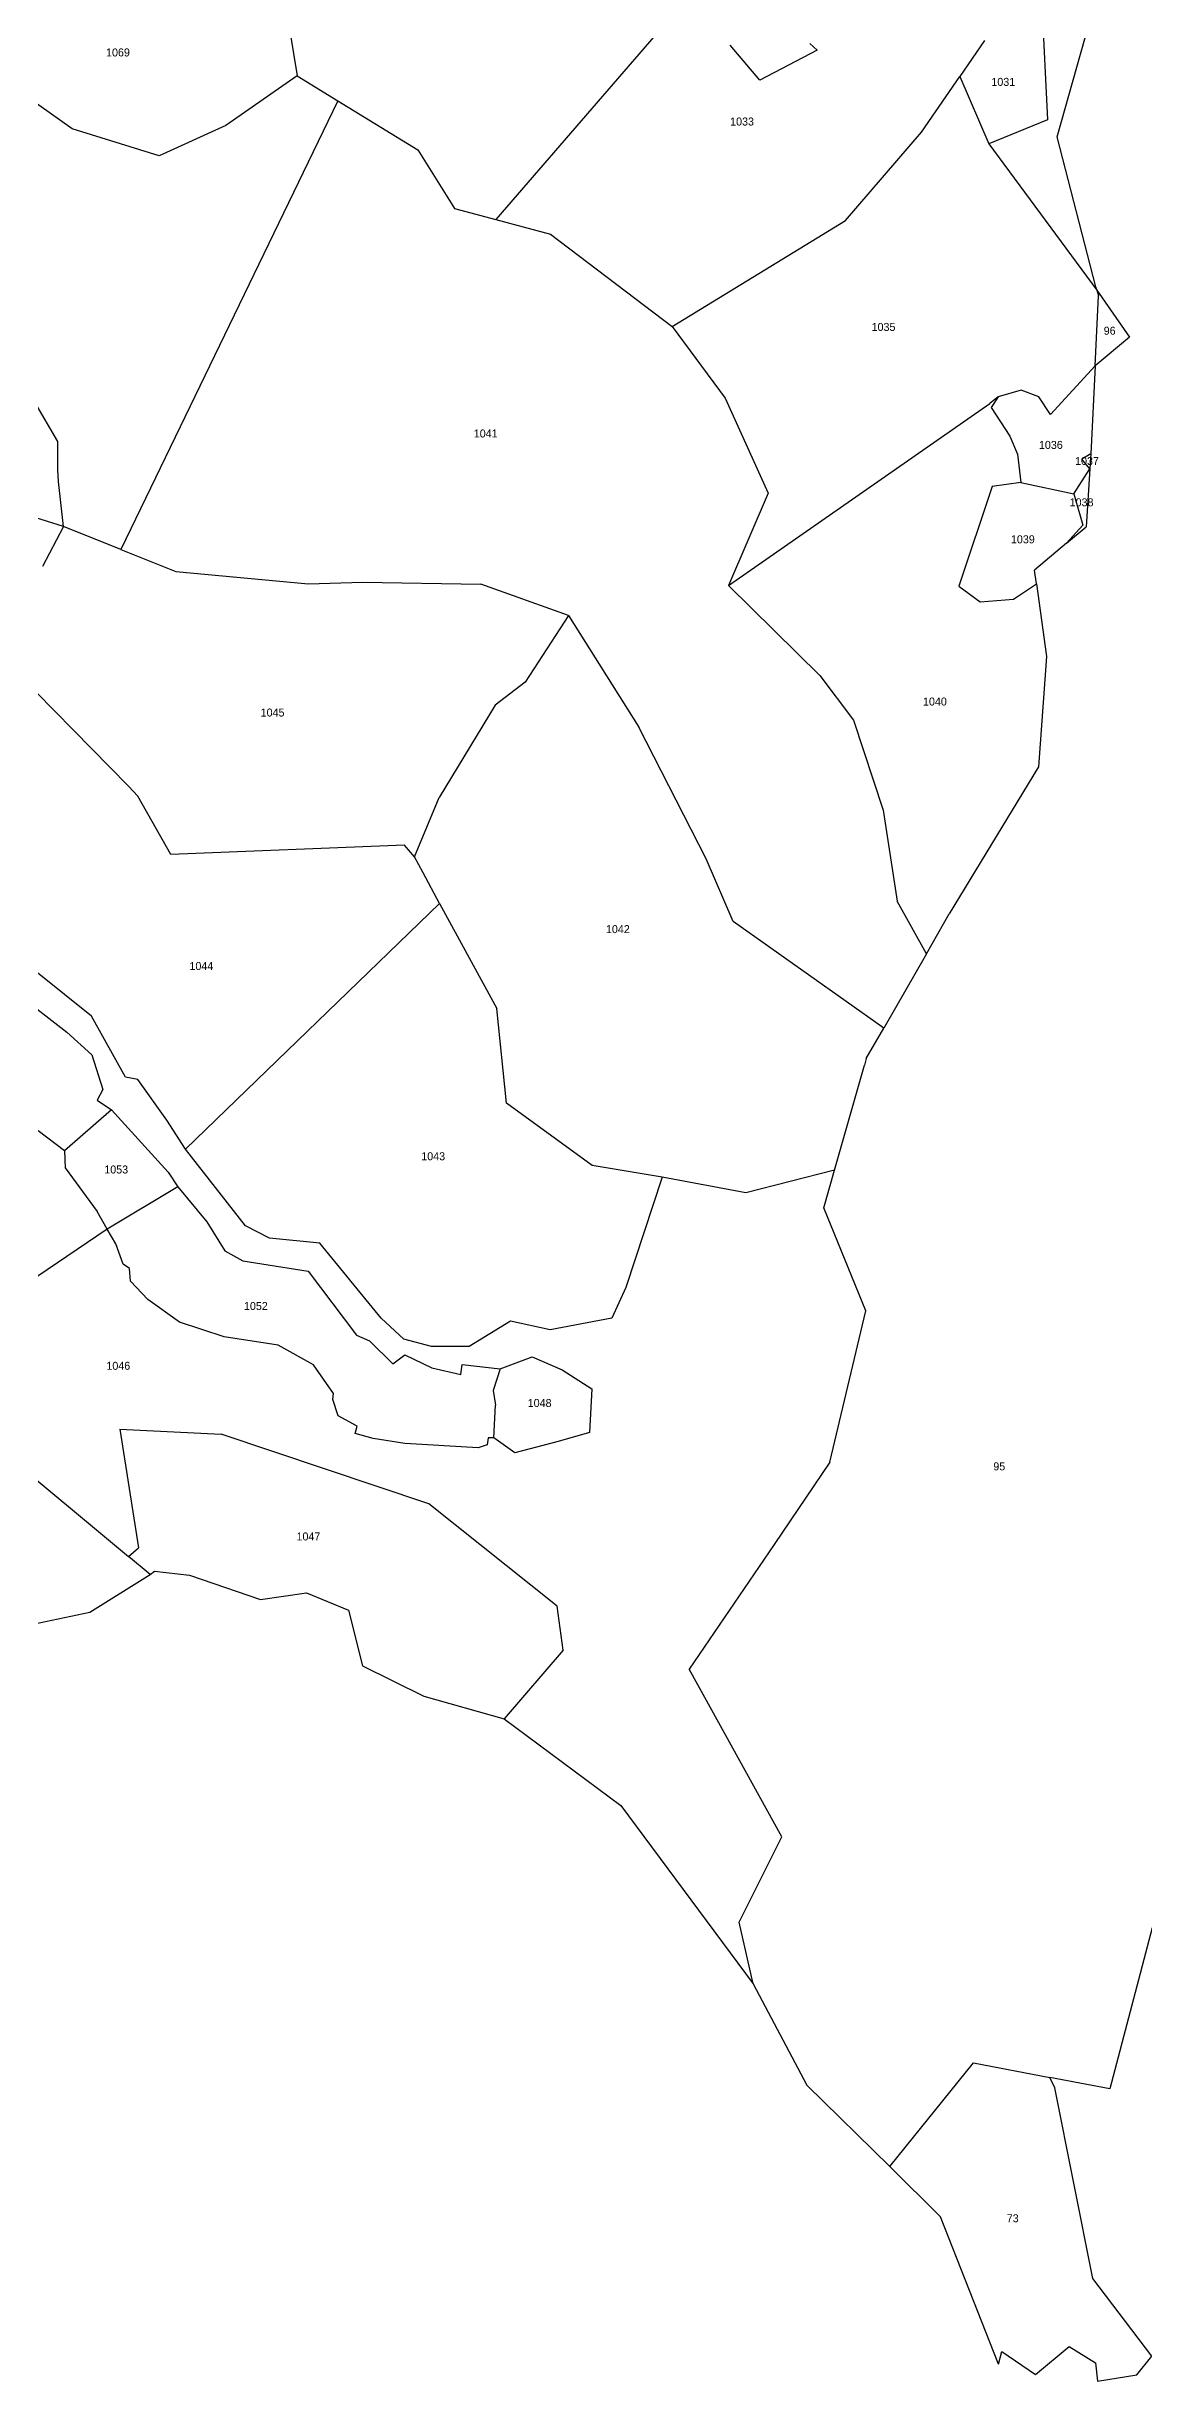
# Model space of a CAD drawing. Header units: metres. Extents: x 215864 to 218449, y 2702083 to 2704249.
# Drawn here: x 217532 to 217875, y 2702172 to 2702901 of the extents above; entities that cross this region are included whole.
import ezdxf
from ezdxf.enums import TextEntityAlignment as Align

# ---------------------------------------------------------------- set-up
doc = ezdxf.new("R2010")
doc.units = ezdxf.units.M

msp = doc.modelspace()

# ---------------------------------------------------------------- linework, layer by layer
at = {"layer": 'LIN'}
for p, q in [((217772.59, 2702963.21), (217672.61, 2702847.49)), ((217847.86, 2702873.29), (217861.74, 2702922.65)), ((217607.27, 2702912.73), (217610.56, 2702892.32)), ((217843.1, 2702914.62), (217844.86, 2702878.58)), ((217755.06, 2702890.98), (217745.81, 2702901.98)), ((217772.92, 2702900.42), (217755.06, 2702890.98)), ((217770.7, 2702902.45), (217772.92, 2702900.42)), ((217825.16, 2702903.37), (217817.47, 2702892.16)), ((217540.27, 2702875.81), (217506.68, 2702899.66)), ((217610.56, 2702892.32), (217588.3, 2702876.85)), ((217610.56, 2702892.32), (217623.21, 2702884.56)), ((217805.51, 2702874.73), (217817.47, 2702892.16)), ((217817.47, 2702892.16), (217826.52, 2702871.13)), ((217623.21, 2702884.56), (217555.49, 2702744.37)), ((217623.21, 2702884.56), (217648.27, 2702869.2)), ((217844.86, 2702878.58), (217826.52, 2702871.13)), ((217567.47, 2702867.4), (217540.27, 2702875.81)), ((217588.3, 2702876.85), (217567.47, 2702867.4)), ((217781.79, 2702847.14), (217805.51, 2702874.73)), ((217826.52, 2702871.13), (217860.3, 2702825.37)), ((217860.01, 2702826.48), (217847.86, 2702873.29)), ((217648.27, 2702869.2), (217659.65, 2702850.95)), ((217659.65, 2702850.95), (217672.61, 2702847.49)), ((217672.61, 2702847.49), (217689.65, 2702842.95)), ((217689.65, 2702842.95), (217727.62, 2702814)), ((217727.62, 2702814), (217781.79, 2702847.14)), ((217859.7, 2702801.77), (217860.74, 2702823.66)), ((217860.3, 2702825.37), (217860.01, 2702826.48)), ((217860.3, 2702825.37), (217870.49, 2702810.75)), ((217860.3, 2702825.37), (217860.74, 2702823.66)), ((217727.62, 2702814), (217744.17, 2702791.65)), ((217870.49, 2702810.75), (217859.7, 2702801.77)), ((217859.7, 2702801.77), (217845.82, 2702786.56)), ((217859.7, 2702801.77), (217858.39, 2702774.22)), ((217744.17, 2702791.65), (217757.61, 2702762.01)), ((217829.46, 2702792.05), (217826.87, 2702790)), ((217829.46, 2702792.05), (217827.29, 2702788.69)), ((217836.62, 2702794.12), (217829.46, 2702792.05)), ((217842.2, 2702792.11), (217836.62, 2702794.12)), ((217845.82, 2702786.56), (217842.2, 2702792.11)), ((217535.8, 2702778.12), (217528.67, 2702790.45)), ((217745.27, 2702733.17), (217826.87, 2702790)), ((217827.29, 2702788.69), (217833.14, 2702779.74)), ((217535.85, 2702769.31), (217535.8, 2702778.12)), ((217833.14, 2702779.74), (217835.46, 2702774.11)), ((217536, 2702765.59), (217535.85, 2702769.31)), ((217835.46, 2702774.11), (217836.54, 2702765.29)), ((217853.1, 2702761.79), (217858.08, 2702769.54)), ((217858.39, 2702774.22), (217855.61, 2702772.64)), ((217858.08, 2702769.54), (217855.61, 2702772.64)), ((217858.08, 2702769.54), (217856.89, 2702751.5)), ((217858.39, 2702774.22), (217858.08, 2702769.54)), ((217537.59, 2702751.51), (217502.82, 2702762.41)), ((217537.59, 2702751.51), (217536, 2702765.59)), ((217757.61, 2702762.01), (217745.27, 2702733.17)), ((217827.58, 2702764.1), (217817.18, 2702732.87)), ((217836.54, 2702765.29), (217827.58, 2702764.1)), ((217836.54, 2702765.29), (217853.1, 2702761.79)), ((217853.1, 2702761.79), (217855.94, 2702751.96)), ((217537.59, 2702751.51), (217531.07, 2702739.07)), ((217555.49, 2702744.37), (217537.59, 2702751.51)), ((217855.94, 2702751.96), (217850.77, 2702746.31)), ((217850.77, 2702746.31), (217856.89, 2702751.5)), ((217555.49, 2702744.37), (217572.7, 2702737.51)), ((217850.77, 2702746.31), (217840.82, 2702737.88)), ((217572.7, 2702737.51), (217614.1, 2702733.6)), ((217614.1, 2702733.6), (217630.99, 2702734.13)), ((217630.99, 2702734.13), (217667.88, 2702733.54)), ((217695.26, 2702723.73), (217667.88, 2702733.54)), ((217745.27, 2702733.17), (217773.82, 2702705.03)), ((217817.18, 2702732.87), (217823.86, 2702728.04)), ((217834.27, 2702728.86), (217841.4, 2702733.64)), ((217841.4, 2702733.64), (217840.82, 2702737.88)), ((217841.4, 2702733.64), (217844.52, 2702710.89)), ((217823.86, 2702728.04), (217834.27, 2702728.86)), ((217695.26, 2702723.73), (217681.72, 2702702.94)), ((217695.26, 2702723.73), (217717.25, 2702688.9)), ((217517.49, 2702711.5), (217557.84, 2702670.45)), ((217844.52, 2702710.89), (217842.02, 2702676.46)), ((217773.82, 2702705.03), (217784.3, 2702691.09)), ((217681.72, 2702702.94), (217672.42, 2702695.71)), ((217672.42, 2702695.71), (217654.88, 2702666.85)), ((217738.24, 2702647.77), (217717.25, 2702688.9)), ((217784.3, 2702691.09), (217793.56, 2702662.91)), ((217842.02, 2702676.46), (217814.19, 2702630.5)), ((217560.84, 2702667.32), (217557.84, 2702670.45)), ((217571.08, 2702649.11), (217560.84, 2702667.32)), ((217647.24, 2702648.35), (217654.88, 2702666.85)), ((217793.56, 2702662.91), (217797.92, 2702634.53)), ((217644.08, 2702652.01), (217571.08, 2702649.11)), ((217647.24, 2702648.35), (217644.08, 2702652.01)), ((217649.92, 2702643.33), (217647.24, 2702648.35)), ((217746.72, 2702628.17), (217738.24, 2702647.77)), ((217655.04, 2702633.75), (217649.92, 2702643.33)), ((217575.73, 2702557.01), (217655.04, 2702633.75)), ((217655.04, 2702633.75), (217672.86, 2702600.96)), ((217807.06, 2702618.08), (217797.92, 2702634.53)), ((217807.06, 2702618.08), (217814.19, 2702630.5)), ((217793.73, 2702594.84), (217746.72, 2702628.17)), ((217807.06, 2702618.08), (217793.73, 2702594.84)), ((217546.35, 2702598.55), (217529.52, 2702612.07)), ((217527.38, 2702602.29), (217538.67, 2702593.52)), ((217556.94, 2702579.53), (217546.35, 2702598.55)), ((217675.92, 2702571.33), (217672.86, 2702600.96)), ((217788.26, 2702585.31), (217793.73, 2702594.84)), ((217538.67, 2702593.52), (217546.43, 2702586.43)), ((217546.43, 2702586.43), (217549.91, 2702575.63)), ((217560.81, 2702578.81), (217556.94, 2702579.53)), ((217778.39, 2702550.43), (217787.68, 2702583.23)), ((217788.26, 2702585.31), (217787.68, 2702583.23)), ((217549.91, 2702575.63), (217548.05, 2702572.28)), ((217548.05, 2702572.28), (217552.53, 2702569.32)), ((217569.89, 2702566.02), (217560.81, 2702578.81)), ((217552.53, 2702569.32), (217537.86, 2702556.45)), ((217552.53, 2702569.32), (217570.3, 2702549.77)), ((217575.73, 2702557.01), (217569.89, 2702566.02)), ((217702.68, 2702551.91), (217675.92, 2702571.33)), ((217537.86, 2702556.45), (217529.7, 2702562.72)), ((217537.86, 2702556.45), (217538.08, 2702551.16)), ((217538.08, 2702551.16), (217548.13, 2702537.48)), ((217594.38, 2702533.07), (217575.73, 2702557.01)), ((217724.5, 2702548.25), (217702.68, 2702551.91)), ((217778.39, 2702550.43), (217750.63, 2702543.37)), ((217775.06, 2702538.67), (217778.39, 2702550.43)), ((217573.32, 2702545.27), (217551.24, 2702532)), ((217570.3, 2702549.77), (217573.32, 2702545.27)), ((217573.32, 2702545.27), (217582.35, 2702534.29)), ((217724.5, 2702548.25), (217713.18, 2702513.8)), ((217750.63, 2702543.37), (217724.5, 2702548.25)), ((217551.24, 2702532), (217548.13, 2702537.48)), ((217788.15, 2702506.54), (217775.06, 2702538.67)), ((217551.24, 2702532), (217506.8, 2702501.88)), ((217553.88, 2702527.43), (217551.24, 2702532)), ((217582.35, 2702534.29), (217587.98, 2702525.2)), ((217601.94, 2702529.22), (217594.38, 2702533.07)), ((217617.62, 2702527.67), (217601.94, 2702529.22)), ((217556.27, 2702521.07), (217553.88, 2702527.43)), ((217558.2, 2702519.68), (217556.27, 2702521.07)), ((217587.98, 2702525.2), (217593.6, 2702522.16)), ((217593.6, 2702522.16), (217613.97, 2702518.9)), ((217636.83, 2702504.21), (217617.62, 2702527.67)), ((217558.46, 2702515.8), (217558.2, 2702519.68)), ((217563.9, 2702510.08), (217558.46, 2702515.8)), ((217613.97, 2702518.9), (217629.11, 2702498.94)), ((217713.18, 2702513.8), (217708.8, 2702504.17)), ((217573.86, 2702502.97), (217563.9, 2702510.08)), ((217776.91, 2702459.24), (217788.15, 2702506.54)), ((217587.71, 2702498.36), (217573.86, 2702502.97)), ((217643.82, 2702497.6), (217636.83, 2702504.21)), ((217677.17, 2702503.25), (217664.23, 2702495.38)), ((217689.6, 2702500.51), (217677.17, 2702503.25)), ((217708.8, 2702504.17), (217689.6, 2702500.51)), ((217604.66, 2702495.73), (217587.71, 2702498.36)), ((217615.7, 2702489.66), (217604.66, 2702495.73)), ((217629.11, 2702498.94), (217633.16, 2702497.13)), ((217633.16, 2702497.13), (217640.43, 2702489.89)), ((217640.43, 2702489.89), (217644.16, 2702492.71)), ((217652.49, 2702495.4), (217643.82, 2702497.6)), ((217644.16, 2702492.71), (217652.58, 2702488.7)), ((217664.23, 2702495.38), (217652.49, 2702495.4)), ((217673.98, 2702488.38), (217683.93, 2702492.07)), ((217683.93, 2702492.07), (217693.33, 2702488.08)), ((217621.94, 2702480.62), (217615.7, 2702489.66)), ((217652.58, 2702488.7), (217661.65, 2702486.65)), ((217661.65, 2702486.65), (217662.06, 2702489.71)), ((217662.06, 2702489.71), (217673.98, 2702488.38)), ((217673.98, 2702488.38), (217671.72, 2702481.63)), ((217693.33, 2702488.08), (217702.53, 2702482.1)), ((217621.74, 2702478.77), (217621.94, 2702480.62)), ((217623.41, 2702473.65), (217621.74, 2702478.77)), ((217671.72, 2702481.63), (217672.52, 2702477.07)), ((217702.53, 2702482.1), (217701.88, 2702468.45)), ((217629.25, 2702470.5), (217623.41, 2702473.65)), ((217628.63, 2702468.12), (217629.25, 2702470.5)), ((217672, 2702466.85), (217672.52, 2702477.07)), ((217518.06, 2702462.93), (217557.89, 2702429.77)), ((217555.21, 2702469.52), (217560.99, 2702432.4)), ((217555.21, 2702469.52), (217586.86, 2702468)), ((217651.64, 2702446.15), (217586.86, 2702468)), ((217634.25, 2702466.58), (217628.63, 2702468.12)), ((217644.23, 2702465), (217634.25, 2702466.58)), ((217667.04, 2702463.69), (217644.23, 2702465)), ((217669.91, 2702464.67), (217667.04, 2702463.69)), ((217670.16, 2702466.76), (217669.91, 2702464.67)), ((217672, 2702466.85), (217670.16, 2702466.76)), ((217678.5, 2702462.16), (217672, 2702466.85)), ((217692.05, 2702465.65), (217678.5, 2702462.16)), ((217701.88, 2702468.45), (217692.05, 2702465.65)), ((217776.91, 2702459.24), (217759.51, 2702433.48)), ((217691.73, 2702414.17), (217651.64, 2702446.15)), ((217759.51, 2702433.48), (217732.99, 2702394.58)), ((217557.89, 2702429.77), (217560.99, 2702432.4)), ((217564.66, 2702424.14), (217557.89, 2702429.77)), ((217545.84, 2702412.3), (217564.66, 2702424.14)), ((217564.66, 2702424.14), (217565.98, 2702425.15)), ((217565.98, 2702425.15), (217576.96, 2702423.86)), ((217576.96, 2702423.86), (217599.1, 2702416.27)), ((217528.04, 2702408.57), (217545.84, 2702412.3)), ((217599.1, 2702416.27), (217613.42, 2702418.34)), ((217613.42, 2702418.34), (217626.63, 2702412.92)), ((217626.63, 2702412.92), (217630.95, 2702395.59)), ((217693.57, 2702400.45), (217691.73, 2702414.17)), ((217693.57, 2702400.45), (217675.21, 2702378.99)), ((217630.95, 2702395.59), (217650.06, 2702386.09)), ((217761.88, 2702342.17), (217732.99, 2702394.58)), ((217650.06, 2702386.09), (217675.21, 2702378.99)), ((217675.21, 2702378.99), (217711.59, 2702351.93)), ((217711.59, 2702351.93), (217752.93, 2702296.26)), ((217748.63, 2702315.51), (217761.88, 2702342.17)), ((217752.93, 2702296.26), (217748.63, 2702315.51)), ((217877.53, 2702313.69), (217864.33, 2702263.38)), ((217752.93, 2702296.26), (217769.67, 2702264.58)), ((217795.66, 2702239.09), (217821.8, 2702271.55)), ((217821.8, 2702271.55), (217845.6, 2702266.98)), ((217864.33, 2702263.38), (217845.6, 2702266.98)), ((217847.19, 2702263.7), (217845.6, 2702266.98)), ((217795.66, 2702239.09), (217769.67, 2702264.58)), ((217858.99, 2702204.1), (217847.19, 2702263.7)), ((217795.66, 2702239.09), (217811.43, 2702223.37)), ((217829.54, 2702177.4), (217811.43, 2702223.37)), ((217877.49, 2702179.9), (217858.99, 2702204.1)), ((217829.54, 2702177.4), (217830.57, 2702181.29)), ((217830.57, 2702181.29), (217841.13, 2702174.15)), ((217841.13, 2702174.15), (217851.58, 2702182.91)), ((217851.58, 2702182.91), (217859.81, 2702177.79)), ((217872.77, 2702174.04), (217877.49, 2702179.9)), ((217859.81, 2702177.79), (217860.44, 2702172.02)), ((217860.44, 2702172.02), (217872.77, 2702174.04))]:
    msp.add_line(p, q, dxfattribs=at)

# ---------------------------------------------------------------- texts
at = {"layer": 'PAR'}
for s, p in [('1069', (217554.6, 2702899.68)), ('1031', (217831.06, 2702890.48)), ('1033', (217749.48, 2702878.1)), ('1035', (217793.66, 2702813.91)), ('96', (217864.28, 2702812.73)), ('1041', (217669.43, 2702780.63)), ('1036', (217845.92, 2702777.05)), ('1037', (217857.2, 2702772.03)), ('1038', (217855.51, 2702759.12)), ('1039', (217837.17, 2702747.55)), ('1040', (217809.71, 2702696.87)), ('1045', (217602.88, 2702693.44)), ('1042', (217710.71, 2702625.76)), ('1044', (217580.64, 2702614.24)), ('1053', (217554.05, 2702550.66)), ('1043', (217653.04, 2702554.79)), ('1052', (217597.67, 2702508.01)), ('1046', (217554.71, 2702489.32)), ('1048', (217686.27, 2702477.7)), ('95', (217829.81, 2702457.9)), ('1047', (217614.07, 2702436)), ('73', (217834, 2702222.96))]:
    msp.add_text(s, height=2.5, dxfattribs=at).set_placement(p, align=Align.MIDDLE)

doc.saveas('drawing.dxf')
